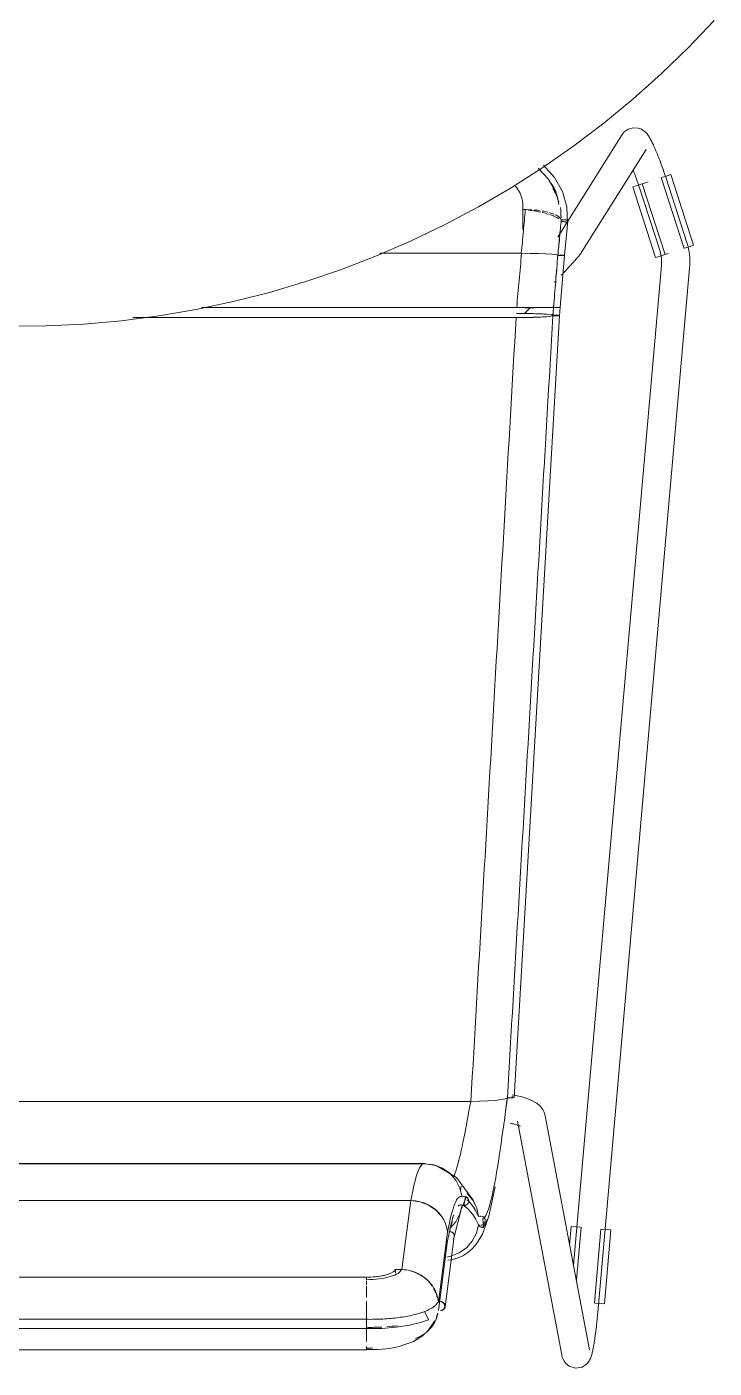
# Model space of a CAD drawing. Header units: millimetres. Extents: x 155927 to 326028, y -36033 to 97293.
# Drawn here: x 167084 to 167375, y 11463 to 12032 of the extents above; entities that cross this region are included whole.
import ezdxf

# ---------------------------------------------------------------- set-up
doc = ezdxf.new("R2010")
doc.units = ezdxf.units.MM
doc.header["$MEASUREMENT"] = 0
doc.layers.add('I-FURN', color=8, linetype='CONTINUOUS', lineweight=9)

msp = doc.modelspace()

# ---------------------------------------------------------------- linework, layer by layer
at = {"layer": 'I-FURN'}
for p, q in [((167364.3, 12023.39), (167375.34, 12034.97)), ((167352.81, 12012.26), (167364.3, 12023.39)), ((167340.88, 12001.61), (167352.81, 12012.26)), ((167328.53, 11991.43), (167340.88, 12001.61)), ((167336.28, 11986.53), (167313.24, 11949.76)), ((167315.78, 11981.76), (167328.53, 11991.43)), ((167337.17, 11987.65), (167336.28, 11986.53)), ((167337.17, 11987.65), (167338.9, 11988.88)), ((167338.9, 11988.88), (167341.13, 11989.46)), ((167341.13, 11989.46), (167343.1, 11989.29)), ((167343.1, 11989.29), (167344.48, 11988.77)), ((167344.48, 11988.77), (167345.4, 11988.2)), ((167345.4, 11988.2), (167346.03, 11987.68)), ((167346.03, 11987.68), (167346.49, 11987.22)), ((167346.49, 11987.22), (167346.86, 11986.79)), ((167346.86, 11986.79), (167347.17, 11986.39)), ((167347.17, 11986.39), (167347.45, 11986)), ((167302.66, 11972.6), (167315.78, 11981.76)), ((167347.45, 11986), (167347.71, 11985.61)), ((167347.71, 11985.61), (167347.95, 11985.22)), ((167347.95, 11985.22), (167348.18, 11984.82)), ((167348.18, 11984.82), (167348.41, 11984.41)), ((167348.41, 11984.41), (167348.64, 11983.98)), ((167348.64, 11983.98), (167348.87, 11983.54)), ((167348.87, 11983.54), (167349.1, 11983.09)), ((167349.1, 11983.09), (167349.33, 11982.61)), ((167349.33, 11982.61), (167349.57, 11982.12)), ((167349.57, 11982.12), (167349.8, 11981.61)), ((167349.8, 11981.61), (167350.04, 11981.08)), ((167350.04, 11981.08), (167350.28, 11980.54)), ((167350.28, 11980.54), (167350.52, 11979.98)), ((167319.14, 11936.57), (167346.45, 11980.16)), ((167350.52, 11979.98), (167350.77, 11979.4)), ((167350.77, 11979.4), (167351.01, 11978.8)), ((167351.01, 11978.8), (167351.26, 11978.19)), ((167351.26, 11978.19), (167351.51, 11977.57)), ((167351.51, 11977.57), (167351.76, 11976.93)), ((167351.76, 11976.93), (167352.02, 11976.27)), ((167352.02, 11976.27), (167352.27, 11975.61)), ((167352.27, 11975.61), (167352.53, 11974.93)), ((167352.53, 11974.93), (167352.78, 11974.24)), ((167289.19, 11963.98), (167302.66, 11972.6)), ((167304.96, 11967.76), (167300.69, 11972.23)), ((167307.64, 11968.34), (167302.9, 11973.5)), ((167341.08, 11971.27), (167341.32, 11970.65)), ((167341.32, 11970.65), (167341.55, 11970.01)), ((167341.55, 11970.01), (167341.79, 11969.37)), ((167341.79, 11969.37), (167342.02, 11968.71)), ((167352.78, 11974.24), (167353.04, 11973.54)), ((167353.03, 11968.29), (167355.01, 11968.93)), ((167353.04, 11973.54), (167353.29, 11972.84)), ((167353.29, 11972.84), (167353.54, 11972.12)), ((167353.54, 11972.12), (167353.8, 11971.4)), ((167353.8, 11971.4), (167354.05, 11970.67)), ((167354.05, 11970.67), (167354.3, 11969.94)), ((167354.3, 11969.94), (167354.54, 11969.2)), ((167354.54, 11969.2), (167354.79, 11968.46)), ((167355.01, 11968.93), (167356.96, 11969.56)), ((167356.96, 11969.56), (167366.65, 11939.55)), ((167275.38, 11955.9), (167289.19, 11963.98)), ((167308.32, 11961.93), (167304.96, 11967.76)), ((167311.03, 11962.33), (167307.64, 11968.34)), ((167340.8, 11964.35), (167342.76, 11964.98)), ((167340.8, 11964.35), (167350.49, 11934.34)), ((167342.02, 11968.71), (167342.26, 11968.04)), ((167342.26, 11968.04), (167342.49, 11967.37)), ((167342.49, 11967.37), (167342.73, 11966.69)), ((167342.73, 11966.69), (167342.96, 11966.01)), ((167342.76, 11964.98), (167344.73, 11965.61)), ((167342.96, 11966.01), (167343.19, 11965.32)), ((167343.19, 11965.32), (167343.42, 11964.63)), ((167343.42, 11964.63), (167343.52, 11964.3)), ((167343.52, 11964.3), (167352.24, 11937.48)), ((167354.54, 11935.64), (167344.85, 11965.65)), ((167347.42, 11966.48), (167344.94, 11965.68)), ((167352.92, 11968.26), (167362.61, 11938.25)), ((167354.79, 11968.46), (167354.94, 11968.01)), ((167363.65, 11941.19), (167354.94, 11968.01)), ((167312.91, 11955.81), (167311.03, 11962.33)), ((167261.25, 11948.39), (167275.38, 11955.9)), ((167294.19, 11954.69), (167295.24, 11954.69)), ((167294.25, 11946.18), (167294.25, 11955.93)), ((167313.19, 11948.91), (167312.91, 11955.81)), ((167246.84, 11941.44), (167261.25, 11948.39)), ((167313.01, 11949.39), (167308.97, 11942.95)), ((167313.31, 11949.8), (167311.89, 11935.31)), ((167232.16, 11935.07), (167246.84, 11941.44)), ((167363.66, 11941.15), (167363.65, 11941.19)), ((167363.99, 11940.05), (167363.66, 11941.15)), ((167217.24, 11929.3), (167232.16, 11935.07)), ((167293.54, 11936.14), (167233.43, 11936.14)), ((167233.43, 11936.14), (167293.54, 11936.14)), ((167297.3, 11936.11), (167293.54, 11936.14)), ((167293.66, 11936.14), (167297.31, 11936.11)), ((167297.4, 11936.11), (167300.84, 11936.04)), ((167300.84, 11936.04), (167297.4, 11936.11)), ((167303.94, 11935.92), (167300.84, 11936.04)), ((167300.9, 11936.04), (167303.94, 11935.92)), ((167306.41, 11935.77), (167303.94, 11935.92)), ((167303.98, 11935.92), (167306.42, 11935.77)), ((167308.15, 11935.59), (167306.41, 11935.77)), ((167306.43, 11935.77), (167308.15, 11935.59)), ((167308.15, 11935.59), (167309.04, 11935.4)), ((167309.04, 11935.4), (167308.15, 11935.59)), ((167309.51, 11935.41), (167309.04, 11935.4)), ((167309.04, 11935.4), (167309.51, 11935.41)), ((167309.05, 11935.21), (167309.53, 11935.21)), ((167309.52, 11935.21), (167309.05, 11935.21)), ((167310.01, 11935.41), (167309.51, 11935.41)), ((167309.51, 11935.41), (167310, 11935.41)), ((167310.02, 11935.2), (167309.52, 11935.21)), ((167309.53, 11935.21), (167310.02, 11935.2)), ((167310, 11935.41), (167310.5, 11935.41)), ((167310.5, 11935.41), (167310.01, 11935.41)), ((167310.02, 11935.2), (167310.51, 11935.21)), ((167310.51, 11935.21), (167310.02, 11935.2)), ((167311.89, 11935.31), (167310.06, 11913.11)), ((167310.95, 11935.4), (167310.5, 11935.41)), ((167310.5, 11935.41), (167310.95, 11935.4)), ((167310.51, 11935.21), (167310.97, 11935.22)), ((167310.96, 11935.22), (167310.51, 11935.21)), ((167311.34, 11935.38), (167310.95, 11935.4)), ((167310.95, 11935.4), (167311.33, 11935.38)), ((167311.33, 11935.38), (167311.63, 11935.36)), ((167311.63, 11935.36), (167311.34, 11935.38)), ((167311.64, 11935.26), (167311.34, 11935.24)), ((167311.35, 11935.24), (167311.64, 11935.26)), ((167311.82, 11935.33), (167311.63, 11935.36)), ((167311.64, 11935.26), (167311.83, 11935.28)), ((167311.82, 11935.28), (167311.64, 11935.26)), ((167311.82, 11935.33), (167311.89, 11935.31)), ((167311.89, 11935.31), (167311.82, 11935.33)), ((167311.89, 11935.31), (167311.82, 11935.28)), ((167311.83, 11935.28), (167311.89, 11935.31)), ((167317.82, 11934.85), (167317.61, 11934.6)), ((167318.03, 11935.09), (167317.82, 11934.85)), ((167318.22, 11935.32), (167318.03, 11935.09)), ((167318.4, 11935.54), (167318.22, 11935.32)), ((167318.57, 11935.76), (167318.4, 11935.54)), ((167318.74, 11935.99), (167318.57, 11935.76)), ((167318.93, 11936.25), (167318.74, 11935.99)), ((167319.14, 11936.57), (167318.93, 11936.25)), ((167352.45, 11934.97), (167350.49, 11934.34)), ((167352.24, 11937.48), (167352.43, 11936.85)), ((167352.43, 11936.85), (167352.59, 11936.21)), ((167354.42, 11935.61), (167352.45, 11934.97)), ((167352.59, 11936.21), (167352.74, 11935.56)), ((167352.74, 11935.56), (167352.85, 11934.91)), ((167352.85, 11934.91), (167352.94, 11934.25)), ((167355.8, 11936.05), (167354.63, 11935.68)), ((167364.7, 11938.92), (167362.72, 11938.29)), ((167364.28, 11938.95), (167363.99, 11940.05)), ((167364.52, 11937.83), (167364.28, 11938.95)), ((167364.71, 11936.7), (167364.52, 11937.83)), ((167366.65, 11939.55), (167364.7, 11938.92)), ((167364.86, 11935.57), (167364.71, 11936.7)), ((167364.97, 11934.43), (167364.86, 11935.57)), ((167202.1, 11924.13), (167217.24, 11929.3)), ((167312.72, 11929.18), (167312.29, 11928.73)), ((167313.13, 11929.63), (167312.72, 11929.18)), ((167313.53, 11930.06), (167313.13, 11929.63)), ((167313.93, 11930.49), (167313.53, 11930.06)), ((167314.31, 11930.9), (167313.93, 11930.49)), ((167314.67, 11931.3), (167314.31, 11930.9)), ((167315.03, 11931.69), (167314.67, 11931.3)), ((167315.37, 11932.07), (167315.03, 11931.69)), ((167315.7, 11932.44), (167315.37, 11932.07)), ((167316.02, 11932.79), (167315.7, 11932.44)), ((167352.98, 11930.92), (167315.7, 11506.57)), ((167316.32, 11933.12), (167316.02, 11932.79)), ((167316.61, 11933.45), (167316.32, 11933.12)), ((167316.88, 11933.75), (167316.61, 11933.45)), ((167317.14, 11934.05), (167316.88, 11933.75)), ((167317.38, 11934.33), (167317.14, 11934.05)), ((167317.61, 11934.6), (167317.38, 11934.33)), ((167325.99, 11486.55), (167364.93, 11929.87)), ((167352.94, 11934.25), (167353, 11933.59)), ((167353.03, 11931.61), (167352.98, 11930.94)), ((167352.98, 11930.94), (167352.98, 11930.92)), ((167353, 11933.59), (167353.04, 11932.93)), ((167353.04, 11932.27), (167353.03, 11931.61)), ((167353.04, 11932.93), (167353.04, 11932.27)), ((167364.94, 11929.87), (167365.01, 11931.01)), ((167365.03, 11933.29), (167364.97, 11934.43)), ((167365.01, 11931.01), (167365.04, 11932.15)), ((167365.04, 11932.15), (167365.03, 11933.29)), ((167186.77, 11919.56), (167202.1, 11924.13)), ((167308.16, 11924.35), (167307.68, 11923.84)), ((167310.97, 11927.32), (167310.52, 11926.84)), ((167311.42, 11927.8), (167310.97, 11927.32)), ((167311.86, 11928.27), (167311.42, 11927.8)), ((167312.29, 11928.73), (167311.86, 11928.27)), ((167171.26, 11915.62), (167186.77, 11919.56)), ((167139.84, 11909.6), (167155.61, 11912.3)), ((167155.61, 11912.3), (167171.26, 11915.62)), ((167157.96, 11913.17), (167291.6, 11913.17)), ((167291.6, 11913.17), (167157.96, 11913.17)), ((167291.6, 11913.17), (167295.39, 11913.17)), ((167295.39, 11913.17), (167291.6, 11913.17)), ((167294.82, 11910.49), (167297.4, 11913.17)), ((167295.39, 11913.17), (167298.95, 11913.16)), ((167298.96, 11913.16), (167295.39, 11913.17)), ((167298.95, 11913.05), (167295.39, 11913.04)), ((167295.39, 11913.04), (167298.95, 11913.05)), ((167298.96, 11913.16), (167302.08, 11913.15)), ((167302.09, 11913.15), (167298.96, 11913.16)), ((167304.57, 11913.07), (167302.07, 11913.06)), ((167302.07, 11913.06), (167304.57, 11913.07)), ((167302.09, 11913.15), (167304.59, 11913.14)), ((167304.59, 11913.14), (167302.09, 11913.15)), ((167306.32, 11913.08), (167304.57, 11913.07)), ((167304.57, 11913.07), (167306.32, 11913.08)), ((167304.59, 11913.14), (167306.34, 11913.13)), ((167306.34, 11913.13), (167304.59, 11913.14)), ((167306.34, 11913.13), (167307.22, 11913.11)), ((167307.23, 11913.11), (167306.34, 11913.13)), ((167307.22, 11913.11), (167307.69, 11913.11)), ((167307.69, 11913.1), (167307.22, 11913.1)), ((167307.22, 11913.1), (167307.69, 11913.1)), ((167307.7, 11913.11), (167307.23, 11913.11)), ((167307.69, 11913.11), (167308.19, 11913.11)), ((167308.18, 11913.1), (167307.69, 11913.1)), ((167307.69, 11913.1), (167308.19, 11913.1)), ((167308.19, 11913.11), (167307.7, 11913.11)), ((167308.67, 11913.1), (167308.18, 11913.1)), ((167308.19, 11913.11), (167308.68, 11913.11)), ((167308.68, 11913.11), (167308.19, 11913.11)), ((167308.19, 11913.1), (167308.68, 11913.1)), ((167309.13, 11913.1), (167308.67, 11913.1)), ((167308.68, 11913.11), (167309.13, 11913.11)), ((167309.14, 11913.11), (167308.68, 11913.11)), ((167308.68, 11913.1), (167309.13, 11913.1)), ((167309.13, 11913.11), (167309.51, 11913.11)), ((167309.51, 11913.1), (167309.13, 11913.1)), ((167309.13, 11913.1), (167309.51, 11913.1)), ((167309.52, 11913.11), (167309.14, 11913.11)), ((167309.51, 11913.11), (167309.81, 11913.11)), ((167309.8, 11913.1), (167309.51, 11913.1)), ((167309.51, 11913.1), (167309.81, 11913.1)), ((167309.81, 11913.11), (167309.52, 11913.11)), ((167309.79, 11909.75), (167310.06, 11913.11)), ((167309.99, 11913.1), (167309.8, 11913.1)), ((167309.81, 11913.11), (167309.99, 11913.11)), ((167310, 11913.11), (167309.81, 11913.11)), ((167309.81, 11913.1), (167310, 11913.1)), ((167309.99, 11913.11), (167310.06, 11913.11)), ((167310.06, 11913.11), (167309.99, 11913.1)), ((167310, 11913.1), (167310.06, 11913.11)), ((167310.06, 11913.11), (167310, 11913.11)), ((167108.04, 11906.11), (167123.98, 11907.54)), ((167123.98, 11907.54), (167139.84, 11909.6)), ((167128.74, 11908.85), (167291.34, 11908.85)), ((167291.34, 11908.85), (167128.74, 11908.85)), ((167309.79, 11909.75), (167290.5, 11577.84)), ((167291.34, 11908.85), (167295.12, 11908.88)), ((167295.13, 11910.61), (167291.45, 11910.64)), ((167295.12, 11908.88), (167298.68, 11908.96)), ((167298.68, 11910.54), (167295.13, 11910.61)), ((167301.8, 11910.41), (167298.68, 11910.54)), ((167298.68, 11908.96), (167301.81, 11909.08)), ((167304.29, 11910.25), (167301.8, 11910.41)), ((167301.81, 11909.08), (167304.32, 11909.24)), ((167306.05, 11910.06), (167304.29, 11910.25)), ((167304.32, 11909.24), (167306.07, 11909.44)), ((167306.95, 11909.85), (167306.05, 11910.06)), ((167306.07, 11909.44), (167306.95, 11909.65)), ((167307.42, 11909.86), (167306.95, 11909.85)), ((167306.95, 11909.65), (167307.42, 11909.64)), ((167307.91, 11909.86), (167307.42, 11909.86)), ((167307.42, 11909.64), (167307.92, 11909.64)), ((167308.4, 11909.85), (167307.91, 11909.86)), ((167307.92, 11909.64), (167308.41, 11909.64)), ((167308.85, 11909.84), (167308.4, 11909.85)), ((167308.41, 11909.64), (167308.86, 11909.65)), ((167309.24, 11909.82), (167308.85, 11909.84)), ((167308.86, 11909.65), (167309.24, 11909.67)), ((167309.53, 11909.8), (167309.24, 11909.82)), ((167309.24, 11909.67), (167309.54, 11909.69)), ((167309.72, 11909.78), (167309.53, 11909.8)), ((167309.54, 11909.69), (167309.72, 11909.72)), ((167309.79, 11909.75), (167309.72, 11909.78)), ((167309.72, 11909.72), (167309.79, 11909.75)), ((167076.07, 11905.18), (167092.06, 11905.33)), ((167092.06, 11905.33), (167108.04, 11906.11)), ((166888.68, 11576.12), (167272.08, 11576.12)), ((167272.08, 11576.12), (166888.68, 11576.12)), ((167272.08, 11576.12), (167275.85, 11576.18)), ((167275.85, 11576.18), (167272.16, 11576.12)), ((167275.85, 11576.18), (167279.39, 11576.33)), ((167279.39, 11576.33), (167275.91, 11576.18)), ((167279.39, 11576.33), (167282.49, 11576.57)), ((167282.49, 11576.57), (167279.44, 11576.33)), ((167282.49, 11576.57), (167284.98, 11576.88)), ((167284.99, 11576.88), (167282.52, 11576.57)), ((167284.98, 11576.88), (167286.73, 11577.25)), ((167286.73, 11577.25), (167284.99, 11576.88)), ((167287.63, 11577.65), (167286.73, 11577.25)), ((167286.73, 11577.25), (167287.63, 11577.65)), ((167287.63, 11577.65), (167288.1, 11577.63)), ((167288.11, 11577.63), (167287.63, 11577.65)), ((167288.1, 11577.63), (167288.6, 11577.63)), ((167288.6, 11577.63), (167288.11, 11577.63)), ((167288.6, 11577.63), (167289.09, 11577.64)), ((167289.1, 11577.64), (167288.6, 11577.63)), ((167289.09, 11577.64), (167289.55, 11577.66)), ((167289.55, 11577.66), (167289.1, 11577.64)), ((167289.55, 11577.66), (167289.93, 11577.69)), ((167289.94, 11577.69), (167289.55, 11577.66)), ((167289.96, 11577.99), (167289.58, 11578.02)), ((167289.59, 11578.02), (167289.97, 11577.99)), ((167290.4, 11578.75), (167289.69, 11578.86)), ((167289.93, 11577.69), (167290.23, 11577.73)), ((167290.24, 11577.73), (167289.94, 11577.69)), ((167290.25, 11577.94), (167289.96, 11577.99)), ((167289.97, 11577.99), (167290.26, 11577.94)), ((167291.09, 11578.62), (167290.4, 11578.75)), ((167290.5, 11577.84), (167290.44, 11577.89)), ((167290.44, 11577.89), (167290.5, 11577.84)), ((167291.77, 11578.49), (167291.09, 11578.62)), ((167292.44, 11578.34), (167291.77, 11578.49)), ((167293.09, 11578.19), (167292.44, 11578.34)), ((167293.74, 11578.03), (167293.09, 11578.19)), ((167294.37, 11577.86), (167293.74, 11578.03)), ((167294.98, 11577.67), (167294.37, 11577.86)), ((167295.59, 11577.48), (167294.98, 11577.67)), ((167296.18, 11577.27), (167295.59, 11577.48)), ((167296.76, 11577.05), (167296.18, 11577.27)), ((167297.33, 11576.82), (167296.76, 11577.05)), ((167297.89, 11576.57), (167297.33, 11576.82)), ((167298.45, 11576.29), (167297.89, 11576.57)), ((167298.98, 11576), (167298.45, 11576.29)), ((167299.52, 11575.68), (167298.98, 11576)), ((167300.06, 11575.32), (167299.52, 11575.68)), ((167300.59, 11574.92), (167300.06, 11575.32)), ((167301.12, 11574.47), (167300.59, 11574.92)), ((167301.64, 11573.95), (167301.12, 11574.47)), ((167302.15, 11573.35), (167301.64, 11573.95)), ((167302.63, 11572.66), (167302.15, 11573.35)), ((167303.07, 11571.87), (167302.63, 11572.66)), ((167303.43, 11570.98), (167303.07, 11571.87)), ((167303.69, 11569.99), (167303.43, 11570.98)), ((167289.35, 11566.73), (167288.86, 11566.83)), ((167289.82, 11566.63), (167289.35, 11566.73)), ((167290.27, 11566.53), (167289.82, 11566.63)), ((167290.69, 11566.42), (167290.27, 11566.53)), ((167291.08, 11566.31), (167290.69, 11566.42)), ((167291.45, 11566.21), (167291.08, 11566.31)), ((167291.79, 11566.1), (167291.45, 11566.21)), ((167292.09, 11565.99), (167291.79, 11566.1)), ((167291.9, 11567.76), (167310.72, 11468.47)), ((167292.36, 11565.89), (167292.09, 11565.99)), ((167292.59, 11565.8), (167292.36, 11565.89)), ((167292.78, 11565.71), (167292.59, 11565.8)), ((167292.94, 11565.63), (167292.78, 11565.71)), ((167293.02, 11565.59), (167292.94, 11565.63)), ((167293.1, 11565.54), (167293.02, 11565.59)), ((167293.12, 11565.53), (167293.1, 11565.54)), ((167322.51, 11470.7), (167303.69, 11569.99)), ((166907.99, 11549.62), (167252.78, 11549.62)), ((167252.78, 11549.62), (166907.99, 11549.62)), ((167252.24, 11549.77), (166947.44, 11549.77)), ((167252.24, 11549.77), (167257.28, 11548.97)), ((167252.78, 11549.62), (167256.57, 11549.14)), ((167256.57, 11549.15), (167252.78, 11549.62)), ((167260.14, 11547.78), (167256.57, 11549.15)), ((167256.57, 11549.14), (167260.13, 11547.77)), ((167257.28, 11548.97), (167260.45, 11547.6)), ((167257.43, 11548.9), (167266.08, 11543.79)), ((167260.13, 11547.77), (167263.27, 11545.6)), ((167263.27, 11545.61), (167260.14, 11547.78)), ((167265.78, 11542.74), (167263.27, 11545.61)), ((167263.27, 11545.6), (167265.78, 11542.73)), ((167267.53, 11539.34), (167265.78, 11542.74)), ((167265.78, 11542.73), (167267.53, 11539.34)), ((167266.08, 11543.79), (167273.06, 11534.25)), ((167268.43, 11535.63), (167267.53, 11539.34)), ((167270.61, 11537.01), (167273, 11534.18)), ((167273.01, 11534.18), (167270.61, 11537.01)), ((167281.66, 11535.86), (167282.39, 11539.92)), ((166914.03, 11534.02), (167246.74, 11534.02)), ((167246.74, 11534.02), (166914.03, 11534.02)), ((167246.74, 11534.02), (167242.88, 11504.74)), ((167250.51, 11533.54), (167246.74, 11534.02)), ((167254.06, 11532.23), (167250.51, 11533.54)), ((167257.17, 11530.15), (167254.06, 11532.23)), ((167267.53, 11528.41), (167268.43, 11532.12)), ((167268.07, 11530.27), (167270.24, 11535.6)), ((167268.43, 11535.63), (167268.9, 11535.79)), ((167268.9, 11535.79), (167268.43, 11535.63)), ((167268.9, 11531.96), (167268.43, 11532.12)), ((167268.43, 11532.12), (167268.9, 11531.96)), ((167268.9, 11535.79), (167269.39, 11535.83)), ((167269.4, 11535.83), (167268.9, 11535.79)), ((167269.39, 11531.92), (167268.9, 11531.96)), ((167268.9, 11531.96), (167269.4, 11531.92)), ((167269.11, 11531.84), (167269.94, 11535.73)), ((167269.39, 11535.83), (167269.88, 11535.74)), ((167269.88, 11532.01), (167269.39, 11531.92)), ((167269.89, 11535.75), (167269.4, 11535.83)), ((167269.4, 11531.92), (167269.89, 11532)), ((167269.88, 11535.74), (167270.33, 11535.54)), ((167270.33, 11532.21), (167269.88, 11532.01)), ((167270.34, 11535.54), (167269.89, 11535.75)), ((167269.89, 11532), (167270.34, 11532.2)), ((167270.33, 11535.54), (167270.72, 11535.23)), ((167270.72, 11532.52), (167270.33, 11532.21)), ((167270.72, 11535.23), (167270.34, 11535.54)), ((167270.34, 11532.2), (167270.72, 11532.52)), ((167270.72, 11535.23), (167271.01, 11534.83)), ((167271.01, 11534.83), (167270.72, 11535.23)), ((167271.01, 11532.92), (167270.72, 11532.52)), ((167270.72, 11532.52), (167271.01, 11532.92)), ((167271.01, 11534.83), (167271.2, 11534.36)), ((167271.2, 11534.37), (167271.01, 11534.83)), ((167271.2, 11533.38), (167271.01, 11532.92)), ((167271.01, 11532.92), (167271.2, 11533.38)), ((167271.27, 11533.87), (167271.2, 11534.37)), ((167271.2, 11534.36), (167271.27, 11533.87)), ((167271.27, 11533.87), (167271.2, 11533.38)), ((167271.2, 11533.38), (167271.27, 11533.87)), ((167273, 11534.17), (167274.65, 11530.85)), ((167274.65, 11530.85), (167273.01, 11534.18)), ((167273.06, 11534.25), (167273.95, 11532.5)), ((167274.65, 11530.85), (167275.44, 11527.24)), ((167275.44, 11527.24), (167274.65, 11530.85)), ((167279.77, 11527.34), (167281.66, 11535.86)), ((167259.66, 11527.41), (167257.17, 11530.15)), ((167263.27, 11522.14), (167265.78, 11525.01)), ((167264.27, 11525.04), (167263.52, 11522.61)), ((167265.1, 11518.66), (167268.07, 11530.27)), ((167265.78, 11525.01), (167267.53, 11528.41)), ((167275.44, 11527.24), (167275.91, 11527.39)), ((167275.91, 11527.39), (167275.44, 11527.24)), ((167275.91, 11527.39), (167276.41, 11527.42)), ((167276.41, 11527.42), (167275.91, 11527.39)), ((167276.41, 11527.42), (167276.9, 11527.33)), ((167276.9, 11527.33), (167276.41, 11527.42)), ((167276.9, 11527.33), (167277.35, 11527.12)), ((167277.35, 11527.12), (167276.9, 11527.33)), ((167277.09, 11519.71), (167279.77, 11527.34)), ((167277.46, 11522.51), (167277.27, 11526.36)), ((167277.35, 11527.12), (167277.73, 11526.8)), ((167277.73, 11526.8), (167277.35, 11527.12)), ((167277.73, 11526.8), (167278.02, 11526.4)), ((167278.02, 11526.4), (167277.73, 11526.8)), ((167278.18, 11524.97), (167277.99, 11524.52)), ((167277.99, 11524.52), (167278.19, 11524.97)), ((167278.02, 11526.4), (167278.2, 11525.94)), ((167278.2, 11525.94), (167278.02, 11526.4)), ((167278.26, 11525.45), (167278.18, 11524.97)), ((167278.19, 11524.97), (167278.26, 11525.45)), ((167278.2, 11525.94), (167278.26, 11525.45)), ((167278.26, 11525.45), (167278.2, 11525.94)), ((167258.44, 11490.94), (167262.29, 11520.64)), ((167263.52, 11522.61), (167262.14, 11516.32)), ((167263.25, 11520.84), (167262.76, 11520.8)), ((167263.75, 11520.76), (167263.25, 11520.84)), ((167264.2, 11520.57), (167263.75, 11520.76)), ((167264.58, 11520.26), (167264.2, 11520.57)), ((167264.88, 11519.88), (167264.58, 11520.26)), ((167265.06, 11519.44), (167264.88, 11519.88)), ((167265.13, 11518.97), (167265.06, 11519.44)), ((167272.74, 11516.8), (167274.48, 11520.12)), ((167274.48, 11520.12), (167275.39, 11523.75)), ((167274.59, 11515.6), (167277.09, 11519.71)), ((167275.39, 11523.75), (167275.24, 11522.8)), ((167275.86, 11523.59), (167275.39, 11523.75)), ((167275.39, 11523.75), (167275.86, 11523.59)), ((167276.29, 11522.83), (167277.46, 11522.51)), ((167276.85, 11523.62), (167276.35, 11523.55)), ((167276.36, 11523.54), (167276.85, 11523.62)), ((167277.3, 11523.82), (167276.85, 11523.62)), ((167276.85, 11523.62), (167277.31, 11523.81)), ((167277.69, 11524.12), (167277.3, 11523.82)), ((167277.31, 11523.81), (167277.69, 11524.12)), ((167277.99, 11524.52), (167277.69, 11524.12)), ((167277.69, 11524.12), (167277.99, 11524.52)), ((167314.65, 11523.05), (167313.96, 11515.16)), ((167314.65, 11523.05), (167316.69, 11522.87)), ((167316.69, 11522.87), (167318.76, 11522.69)), ((167316.91, 11500.2), (167318.88, 11522.68)), ((167327.33, 11521.94), (167324.57, 11490.53)), ((167327.45, 11521.93), (167329.52, 11521.75)), ((167331.56, 11521.57), (167328.8, 11490.16)), ((167329.52, 11521.75), (167331.56, 11521.57)), ((167258.42, 11487.4), (167262.27, 11517.1)), ((167261.26, 11488.96), (167265.12, 11518.74)), ((167264.58, 11517.68), (167264.88, 11518.06)), ((167264.88, 11518.06), (167265.07, 11518.5)), ((167265.07, 11518.5), (167265.13, 11518.97)), ((167267.18, 11511.8), (167270.26, 11513.98)), ((167270.26, 11513.98), (167272.74, 11516.8)), ((167270.88, 11511.95), (167272.85, 11513.63)), ((167272.85, 11513.63), (167274.59, 11515.6)), ((167263.66, 11510.41), (167261.92, 11510.04)), ((167261.92, 11510.03), (167263.66, 11510.4)), ((167262.38, 11508.74), (167263.8, 11508.89)), ((167263.66, 11510.4), (167267.18, 11511.8)), ((167263.8, 11508.89), (167266.31, 11509.55)), ((167266.31, 11509.55), (167268.68, 11510.57)), ((167268.68, 11510.57), (167270.88, 11511.95)), ((167236.19, 11502.49), (167233.7, 11501.98)), ((167238.17, 11503.16), (167236.19, 11502.49)), ((167239.53, 11503.95), (167238.17, 11503.16)), ((167240.16, 11504.81), (167239.53, 11503.95)), ((167240.16, 11503.15), (167240.16, 11504.81)), ((167242.88, 11504.74), (167240.16, 11504.81)), ((167227.81, 11501.55), (166932.96, 11501.55)), ((166932.96, 11501.49), (167227.81, 11501.49)), ((167230.85, 11501.66), (167227.81, 11501.55)), ((167227.81, 11499.97), (167227.81, 11498.23)), ((167227.81, 11497.64), (167227.81, 11495.18)), ((167233.7, 11501.98), (167230.85, 11501.66)), ((167227.81, 11494.94), (167227.81, 11495.14)), ((167227.81, 11494.95), (167227.81, 11492.82)), ((167227.81, 11491.19), (167227.81, 11487.63)), ((167258.88, 11490.93), (167259.19, 11493.37)), ((167227.81, 11483.62), (167227.81, 11487.44)), ((167227.81, 11487.44), (167227.81, 11483.62)), ((167254.24, 11483.38), (167252.48, 11486.92)), ((167326.76, 11490.34), (167324.69, 11490.52)), ((167325.83, 11484.89), (167325.9, 11485.64)), ((167325.9, 11485.64), (167325.97, 11486.39)), ((167325.97, 11486.39), (167325.99, 11486.55)), ((167328.8, 11490.16), (167326.76, 11490.34)), ((167227.81, 11483.65), (166932.96, 11483.65)), ((166932.96, 11479.69), (167227.81, 11479.69)), ((167227.81, 11483.54), (167227.81, 11479.69)), ((167227.81, 11483.32), (167227.81, 11483.54)), ((167227.81, 11482.99), (167227.81, 11483.32)), ((167227.81, 11482.57), (167227.81, 11482.99)), ((167227.81, 11482.1), (167227.81, 11482.57)), ((167227.81, 11481.6), (167227.81, 11482.1)), ((167227.81, 11481.1), (167227.81, 11481.6)), ((167227.81, 11480.65), (167227.81, 11481.1)), ((167227.81, 11480.26), (167227.81, 11480.65)), ((167227.81, 11479.96), (167227.81, 11480.26)), ((167227.81, 11479.76), (167227.81, 11479.96)), ((167227.81, 11476.91), (167227.81, 11479.93)), ((167227.81, 11479.93), (167227.81, 11476.92)), ((167227.81, 11479.69), (167234.35, 11479.78)), ((167227.81, 11479.69), (167227.81, 11479.76)), ((167234.35, 11479.78), (167240.47, 11480.27)), ((167240.47, 11480.27), (167246.09, 11481.12)), ((167246.09, 11481.12), (167250.78, 11482.21)), ((167250.78, 11482.21), (167254.24, 11483.38)), ((167254.1, 11478.87), (167256.78, 11482.77)), ((167256.78, 11482.77), (167256.88, 11482.97)), ((167325.2, 11479.07), (167325.29, 11479.77)), ((167325.29, 11479.77), (167325.37, 11480.48)), ((167325.37, 11480.48), (167325.45, 11481.2)), ((167325.45, 11481.2), (167325.53, 11481.93)), ((167325.53, 11481.93), (167325.61, 11482.66)), ((167325.61, 11482.66), (167325.69, 11483.4)), ((167325.69, 11483.4), (167325.76, 11484.14)), ((167325.76, 11484.14), (167325.83, 11484.89)), ((167227.81, 11476.75), (167227.81, 11474.17)), ((167241.7, 11472.06), (167247.75, 11474.19)), ((167247.75, 11474.19), (167251.63, 11476.58)), ((167251.63, 11476.58), (167254.1, 11478.87)), ((167324.4, 11473.39), (167324.49, 11473.95)), ((167324.49, 11473.95), (167324.58, 11474.54)), ((167324.58, 11474.54), (167324.68, 11475.14)), ((167324.68, 11475.14), (167324.77, 11475.76)), ((167324.77, 11475.76), (167324.86, 11476.4)), ((167324.86, 11476.4), (167324.94, 11477.05)), ((167324.94, 11477.05), (167325.03, 11477.71)), ((167325.03, 11477.71), (167325.12, 11478.39)), ((167325.12, 11478.39), (167325.2, 11479.07)), ((166932.96, 11470.65), (167227.81, 11470.65)), ((167227.81, 11472.14), (167227.81, 11470.67)), ((167227.81, 11470.65), (167227.81, 11470.82)), ((167227.81, 11470.65), (167232.84, 11470.76)), ((167232.84, 11470.76), (167237.66, 11471.27)), ((167237.66, 11471.27), (167241.7, 11472.06)), ((167310.8, 11468.05), (167310.72, 11468.47)), ((167310.94, 11467.53), (167310.8, 11468.05)), ((167323.04, 11467.47), (167323.18, 11467.88)), ((167323.18, 11467.88), (167323.31, 11468.27)), ((167323.31, 11468.27), (167323.42, 11468.67)), ((167323.42, 11468.67), (167323.53, 11469.07)), ((167323.53, 11469.07), (167323.63, 11469.48)), ((167323.63, 11469.48), (167323.73, 11469.91)), ((167323.73, 11469.91), (167323.83, 11470.35)), ((167323.83, 11470.35), (167323.93, 11470.81)), ((167323.93, 11470.81), (167324.02, 11471.29)), ((167324.02, 11471.29), (167324.12, 11471.79)), ((167324.12, 11471.79), (167324.21, 11472.3)), ((167324.21, 11472.3), (167324.31, 11472.83)), ((167324.31, 11472.83), (167324.4, 11473.39)), ((167311.15, 11466.91), (167310.94, 11467.53)), ((167311.53, 11466.11), (167311.15, 11466.91)), ((167312.28, 11465.03), (167311.53, 11466.11)), ((167313.85, 11463.71), (167312.28, 11465.03)), ((167313.85, 11463.71), (167316.6, 11462.87)), ((167316.6, 11462.87), (167319.36, 11463.36)), ((167319.36, 11463.36), (167321.02, 11464.4)), ((167321.02, 11464.4), (167321.87, 11465.31)), ((167321.87, 11465.31), (167322.35, 11466.01)), ((167322.35, 11466.01), (167322.66, 11466.57)), ((167322.66, 11466.57), (167322.87, 11467.05)), ((167322.87, 11467.05), (167323.04, 11467.47))]:
    msp.add_line(p, q, dxfattribs=at)
for centre, major_axis, ratio, start_param, end_param in [((167246.61, 11518.95), (-15.78, 0), 0.955139, 3.737469, 4.704147), ((167246.61, 11518.95), (-15.78, 0), 0.955139, 3.495799, 3.737346), ((167246.61, 11518.95), (-15.78, 0), 0.955139, 3.254129, 3.495629), ((167263.17, 11518.97), (-1.96, 0), 0.955139, 2.379629, 4.923331), ((167227.81, 11486.4), (0, -15.75), 0.000004, 2.669107, 2.851347), ((167227.81, 11474.93), (12.4, 0), 0.287441, 4.712389, 4.932602)]:
    msp.add_ellipse(centre, major_axis=major_axis, ratio=ratio, start_param=start_param, end_param=end_param, dxfattribs=at)
for points in [[(167300.64, 11972.22), (167301.1, 11971.83), (167301.56, 11971.43), (167302.02, 11971.03)], [(167295.24, 11954.69), (167294.98, 11951.66), (167294.44, 11945.52), (167293.85, 11939.27), (167293.54, 11936.14)], [(167294.25, 11956.21), (167294.26, 11955.7), (167294.24, 11955.2), (167294.19, 11954.69)], [(167295.24, 11954.69), (167296.19, 11954.68), (167297.11, 11954.65), (167298.02, 11954.59)], [(167298.96, 11954.52), (167299.86, 11954.45), (167300.74, 11954.35), (167301.59, 11954.22)], [(167305.02, 11952.77), (167304.22, 11953.03), (167303.34, 11953.25), (167302.42, 11953.47)], [(167302.44, 11954.09), (167303.29, 11953.94), (167304.09, 11953.78), (167304.83, 11953.59)], [(167307.65, 11951.78), (167307.01, 11952.08), (167306.27, 11952.36), (167305.45, 11952.62)], [(167305.49, 11953.41), (167306.22, 11953.2), (167306.86, 11952.97), (167307.46, 11952.72)], [(167310.13, 11955.64), (167310.32, 11954.4), (167310.36, 11953.15), (167310.37, 11951.88)], [(167310.44, 11951.19), (167310.42, 11952.09), (167310.36, 11952.98), (167310.26, 11953.88)], [(167309.47, 11950.71), (167309.06, 11951.03), (167308.54, 11951.36), (167307.89, 11951.67)], [(167310.48, 11950.36), (167310.24, 11947.91), (167309.76, 11942.96), (167309.28, 11937.93), (167309.04, 11935.4)], [(167313.13, 11949.05), (167313.09, 11949.1), (167312.97, 11949.19), (167312.67, 11949.32), (167312.28, 11949.44), (167311.83, 11949.53), (167311.34, 11949.6), (167310.84, 11949.63), (167310.52, 11949.63), (167310.38, 11949.62)], [(167309.76, 11942.3), (167309.53, 11940.01), (167309.3, 11937.71), (167309.07, 11935.4)], [(167293.66, 11936.14), (167293.32, 11932.32), (167292.97, 11928.49), (167292.63, 11924.66)], [(167307.23, 11913.11), (167307.53, 11916.83), (167308.13, 11924.27), (167308.74, 11931.69), (167309.04, 11935.4)], [(167292.63, 11924.66), (167292.29, 11920.83), (167291.94, 11917), (167291.6, 11913.17)], [(167307.22, 11913.1), (167307.17, 11912.56), (167307.08, 11911.47), (167306.99, 11910.39), (167306.95, 11909.85)], [(167307.22, 11913.11), (167307.18, 11912.54), (167307.09, 11911.38), (167307, 11910.23), (167306.96, 11909.65)], [(167291.34, 11908.85), (167288.14, 11853.33), (167284.94, 11797.8), (167281.75, 11742.36)], [(167287.63, 11577.65), (167290.85, 11632.89), (167297.29, 11743.48), (167303.73, 11854.24), (167306.95, 11909.65)], [(167306.95, 11909.85), (167307.54, 11909.86), (167309.05, 11909.86), (167309.79, 11909.79), (167309.79, 11909.75)], [(167281.75, 11742.36), (167278.55, 11686.9), (167275.36, 11631.48), (167272.16, 11576.12)], [(167287.62, 11577.64), (167287.22, 11574.51), (167286.83, 11571.35), (167286.43, 11568.24)], [(167252.78, 11549.62), (167252.6, 11549.72), (167252.42, 11549.77), (167252.24, 11549.77)], [(167268.43, 11535.63), (167267.4, 11536.18), (167265.36, 11534.21), (167263.31, 11526.15), (167262.29, 11520.64)], [(167268.04, 11540.09), (167267.98, 11539.62), (167267.92, 11539.15), (167267.87, 11538.69)], [(167268.43, 11532.12), (167267.88, 11532.41), (167267.34, 11532.27), (167266.79, 11531.7)], [(167264.89, 11527.97), (167264.23, 11526.07), (167263.57, 11523.27), (167262.91, 11520.22)], [(167242.63, 11504.73), (167242.5, 11504.17), (167241.56, 11503.07), (167238.24, 11501.68), (167233.44, 11500.72), (167229.7, 11500.46), (167227.81, 11500.43)], [(167228.65, 11501.5), (167231.43, 11501.56), (167233.97, 11501.92), (167236.19, 11502.44)], [(167258.44, 11490.94), (167258.3, 11492.18), (167257.71, 11494.56), (167255.95, 11497.9), (167253.42, 11500.74), (167250.28, 11502.93), (167246.68, 11504.34), (167244.17, 11504.7), (167242.88, 11504.74)], [(167256.46, 11496.45), (167256.73, 11495.96), (167256.93, 11495.45), (167257.1, 11494.92)], [(167258.24, 11490.95), (167257.89, 11490.22), (167256.58, 11488.82), (167254.11, 11487.55), (167252.65, 11486.98)], [(167257.36, 11494.53), (167257.61, 11493.85), (167257.78, 11493.16), (167257.93, 11492.45)], [(167257.98, 11486.07), (167257.82, 11485.39), (167257.62, 11484.71), (167257.36, 11484.05)], [(167234.41, 11480.33), (167232.23, 11480.22), (167230.03, 11480.18), (167227.81, 11480.22)], [(167240.96, 11480.9), (167239.55, 11480.72), (167238.1, 11480.55), (167236.62, 11480.45)], [(167232.41, 11470.93), (167230.94, 11470.8), (167229.39, 11470.74), (167227.81, 11470.74)]]:
    msp.add_open_spline(points, degree=3, dxfattribs=at)
for points, knots in [([(167291.08, 11964.58), (167291.85, 11963.68), (167293.78, 11960.68), (167294.41, 11957.08), (167294.19, 11954.69)], [0.5, 0.5, 0.5, 0.5, 0.6666667, 1, 1, 1, 1]), ([(167306.27, 11965.82), (167306.84, 11964.93), (167308.5, 11962.1), (167309.12, 11959), (167309.4, 11956.86)], [0.591443, 0.591443, 0.591443, 0.591443, 0.6666667, 0.8236682, 0.8236682, 0.8236682, 0.8236682]), ([(167309.4, 11957.96), (167309.01, 11959.31), (167308.28, 11961.27), (167307.27, 11963.09), (167306.92, 11963.67)], [0.2297626, 0.2297626, 0.2297626, 0.2297626, 0.3333333, 0.3824546, 0.3824546, 0.3824546, 0.3824546]), ([(167301.77, 11953.62), (167300.6, 11953.88), (167298.9, 11954.19), (167297.13, 11954.39), (167296.65, 11954.43)], [-0.3333333, -0.3333333, -0.3333333, -0.3333333, -0.1666667, -0.1051976, -0.1051976, -0.1051976, -0.1051976]), ([(167307.96, 11952.51), (167308.64, 11952.19), (167309.77, 11951.49), (167310.33, 11950.75), (167310.48, 11950.36)], [0.6690305, 0.6690305, 0.6690305, 0.6690305, 0.8333333, 1, 1, 1, 1]), ([(167310.48, 11950.36), (167310.62, 11950.38), (167310.9, 11950.41), (167311.33, 11950.42), (167311.7, 11950.41), (167311.99, 11950.39), (167312.26, 11950.36), (167312.51, 11950.31), (167312.74, 11950.24), (167312.93, 11950.18), (167313.13, 11950.08), (167313.23, 11949.99), (167313.26, 11949.95)], [0, 0, 0, 0, 0.0555556, 0.1111111, 0.1666667, 0.1944444, 0.2222222, 0.2777778, 0.3055556, 0.3333333, 0.3888889, 0.4444444, 0.4444444, 0.4444444, 0.4444444]), ([(167307.24, 11913.35), (167307.54, 11916.96), (167307.97, 11922.21), (167308.41, 11927.46), (167308.55, 11929.1)], [0.0113386, 0.0113386, 0.0113386, 0.0113386, 0.5, 0.7233886, 0.7233886, 0.7233886, 0.7233886]), ([(167306.96, 11909.65), (167306.68, 11909.5), (167305.29, 11909.29), (167301.93, 11909.07), (167298.76, 11908.95), (167295.16, 11908.87), (167292.61, 11908.85), (167291.34, 11908.85)], [-1, -1, -1, -1, -0.666667, -0.5, -0.333333, -0.166667, 0, 0, 0, 0]), ([(167291.45, 11910.64), (167293.96, 11910.64), (167297.73, 11910.58), (167301.91, 11910.42), (167305.26, 11910.2), (167306.66, 11909.99), (167306.95, 11909.85)], [-0.996036, -0.996036, -0.996036, -0.996036, -0.6666667, -0.5, -0.3333333, 0, 0, 0, 0]), ([(167309.79, 11909.75), (167309.79, 11909.73), (167309.65, 11909.7), (167309.26, 11909.67), (167308.88, 11909.65), (167308.42, 11909.64), (167307.92, 11909.64), (167307.42, 11909.64), (167307.1, 11909.64), (167306.96, 11909.65)], [-0.498493, -0.498493, -0.498493, -0.498493, -0.375, -0.3125, -0.25, -0.1875, -0.125, -0.0625, 0, 0, 0, 0]), ([(167272.08, 11576.12), (167271.11, 11570.73), (167269.16, 11559.95), (167266.73, 11549.24), (167265.27, 11545), (167264.79, 11543.85)], [0, 0, 0, 0, 0.25, 0.5, 0.625, 0.625, 0.625, 0.625]), ([(167287.63, 11577.65), (167286.62, 11570.1), (167284.58, 11554.89), (167281.53, 11536.45), (167279.1, 11528.15), (167277.67, 11526.55), (167277.27, 11526.36)], [0, 0, 0, 0, 0.25, 0.5, 0.75, 0.8499411, 0.8499411, 0.8499411, 0.8499411]), ([(167252.24, 11549.77), (167251.41, 11549.77), (167249.58, 11547.39), (167247.75, 11539.75), (167246.74, 11534.02)], [0.0892847, 0.0892847, 0.0892847, 0.0892847, 0.5, 1, 1, 1, 1]), ([(167275.39, 11523.75), (167274.23, 11526.15), (167272.13, 11529.58), (167270.04, 11531.37), (167269.11, 11531.84)], [0, 0, 0, 0, 0.5, 0.9025383, 0.9025383, 0.9025383, 0.9025383]), ([(167275.44, 11527.24), (167274.27, 11529.65), (167272.64, 11532.3), (167271.01, 11533.97), (167270.56, 11534.37)], [0, 0, 0, 0, 0.5, 0.6963068, 0.6963068, 0.6963068, 0.6963068]), ([(167279.16, 11525.96), (167278.92, 11525.33), (167277.67, 11522.42), (167276.41, 11522.2), (167275.39, 11523.75)], [0.6929173, 0.6929173, 0.6929173, 0.6929173, 0.75, 1, 1, 1, 1]), ([(167246.41, 11504.19), (167247.65, 11503.87), (167251.17, 11502.44), (167254.47, 11499.97), (167255.61, 11497.82)], [-0.8333333, -0.8333333, -0.8333333, -0.8333333, -0.6666667, -0.3333333, -0.3333333, -0.3333333, -0.3333333]), ([(167259.69, 11491.03), (167259.81, 11490.99), (167260.04, 11490.9), (167260.46, 11490.62), (167260.91, 11490.07), (167261.17, 11489.2), (167260.94, 11488.42), (167260.54, 11487.91), (167260.16, 11487.61), (167259.7, 11487.42), (167259.37, 11487.38), (167259.2, 11487.37)], [-0.8125, -0.8125, -0.8125, -0.8125, -0.765625, -0.71875, -0.625, -0.5, -0.375, -0.3125, -0.25, -0.1875, -0.125, -0.125, -0.125, -0.125]), ([(167259.3, 11487.36), (167259.44, 11487.35), (167259.66, 11487.37), (167259.95, 11487.44), (167260.22, 11487.54), (167260.54, 11487.72), (167260.86, 11488.01), (167261.09, 11488.37), (167261.23, 11488.72), (167261.27, 11489.03), (167261.28, 11489.3), (167261.25, 11489.57), (167261.17, 11489.82), (167261.06, 11490.07), (167260.87, 11490.38), (167260.54, 11490.71), (167260.15, 11490.94), (167259.79, 11491.06), (167259.53, 11491.11), (167259.37, 11491.13), (167259.3, 11491.13)], [0.1111111, 0.1111111, 0.1111111, 0.1111111, 0.1666667, 0.1944444, 0.2222222, 0.2777778, 0.3333333, 0.3888889, 0.4444444, 0.4791667, 0.5138889, 0.5486111, 0.5833333, 0.6180556, 0.6527778, 0.7222222, 0.7916667, 0.8263889, 0.8611111, 0.8888889, 0.8888889, 0.8888889, 0.8888889]), ([(167252.48, 11486.92), (167251.06, 11486.37), (167247.73, 11485.38), (167241.67, 11484.28), (167234.81, 11483.65), (167230.16, 11483.58), (167227.81, 11483.62)], [0.3397465, 0.3397465, 0.3397465, 0.3397465, 0.5, 0.6666667, 0.8333333, 0.9999948, 0.9999948, 0.9999948, 0.9999948]), ([(167253.31, 11478.14), (167254.26, 11478.94), (167255.93, 11480.75), (167257.53, 11483.57), (167258, 11485.48), (167258.16, 11486.22)], [0.5, 0.5, 0.5, 0.5, 0.6666667, 0.8333333, 0.9365189, 0.9365189, 0.9365189, 0.9365189]), ([(167248.68, 11475.5), (167249.19, 11475.68), (167250.54, 11476.25), (167251.8, 11476.99), (167252.52, 11477.52)], [0.260519, 0.260519, 0.260519, 0.260519, 0.3333333, 0.4544474, 0.4544474, 0.4544474, 0.4544474])]:
    msp.add_open_spline(points, degree=3, knots=knots, dxfattribs=at)

doc.saveas('drawing.dxf')
